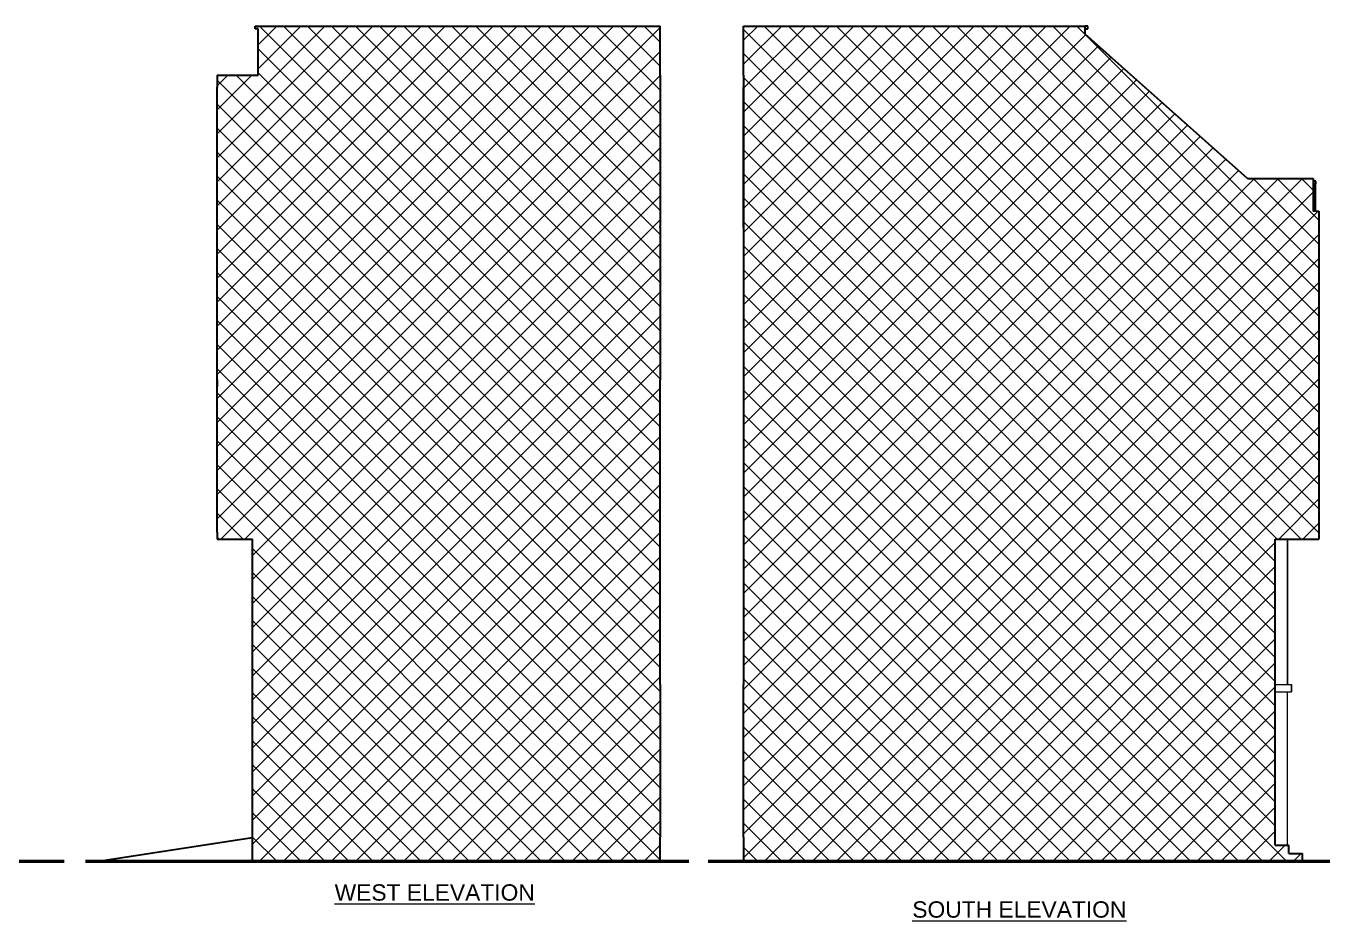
# Model space of a CAD drawing. Header units: inches. Extents: x 153221 to 157601, y -20468 to 0.
# Drawn here: x 154586 to 155503, y -20438 to -19809 of the extents above; entities that cross this region are included whole.
import ezdxf

# ---------------------------------------------------------------- set-up
doc = ezdxf.new("R2010")
doc.units = ezdxf.units.IN
doc.header["$MEASUREMENT"] = 0
for name, color, linetype, lineweight in [('ELE1 RA', 1, 'Continuous', 30), ('ELE2 RA', 130, 'Continuous', 20), ('HATCH RA', 8, 'Continuous', 5), ('TEXTLAYER', 7, 'Continuous', 18)]:
    doc.layers.add(name, color=color, linetype=linetype, lineweight=lineweight)
doc.styles.get("Standard").update_dxf_attribs({"font": 'arial.ttf'})

# ---------------------------------------------------------------- blocks, each defined once
blk = doc.blocks.new('TDG')
at = {"layer": 'ELE1 RA', "lineweight": 50}
blk.add_line((159231, -16093.96), (158774.95, -16093.96), dxfattribs=at)
blk = doc.blocks.new('DGDG')
at = {"layer": 'HATCH RA', "transparency": 33554687}
h = blk.add_hatch(dxfattribs=at)
h.set_pattern_fill('ANSI37', color=256, scale=100)
h.paths.add_polyline_path([(159783.93, -15627.96), (159783.93, -15520.96), (159783.93, -15515.96), (159783.93, -15479.96), (159488.3, -15479.96), (159488.3, -15515.96), (159458.3, -15515.96), (159458.3, -15524.96), (159458.3, -15839.96), (159458.3, -15856.96), (159484.3, -15856.96), (159484.3, -16093.96), (159783.93, -16093.96), (159783.93, -16075.96), (159783.93, -15963.96), (159783.93, -15851.96), (159783.93, -15739.96)])
at = {"layer": 'ELE1 RA'}
for p, q in [((159486.3, -15481.96), (159486.3, -15479.96)), ((159486.3, -15479.96), (159783.93, -15479.96)), ((159488.3, -15481.96), (159486.3, -15481.96)), ((159488.3, -15515.96), (159488.3, -15481.96)), ((159783.93, -15515.96), (159783.93, -15479.96)), ((159458.3, -15515.96), (159488.3, -15515.96)), ((159458.3, -15515.96), (159458.3, -15524.96)), ((159458.3, -15515.96), (159488.3, -15515.96)), ((159783.93, -15515.96), (159783.93, -15520.96)), ((159458.3, -15839.96), (159458.3, -15524.96)), ((159783.93, -15520.96), (159783.93, -15627.36)), ((159783.93, -15627.96), (159783.93, -15627.36)), ((159783.93, -15627.96), (159783.93, -15739.96)), ((159458.32, -15739.96), (159458.32, -15727.96)), ((159458.32, -15739.96), (159458.32, -15744.96)), ((159783.93, -15851.96), (159783.93, -15739.96)), ((159458.3, -15851.96), (159458.3, -15839.96)), ((159458.3, -15851.96), (159458.3, -15856.96)), ((159783.93, -15963.96), (159783.93, -15851.96)), ((159458.3, -15856.96), (159484.3, -15856.96)), ((159484.3, -16093.96), (159484.3, -15856.96)), ((159783.93, -15963.96), (159783.93, -16075.96)), ((159484.3, -16076.57), (159371.1, -16093.96)), ((159783.93, -16093.96), (159783.93, -16075.96))]:
    blk.add_line(p, q, dxfattribs=at)
at = {"layer": 'ELE1 RA', "lineweight": 50}
blk.add_line((159805.18, -16093.96), (159361.4, -16093.96), dxfattribs=at)
at = {"layer": 'TEXTLAYER', "ltscale": 5, "insert": (159419.98, -16110.73), "char_height": 12, "width": 394.9279, "attachment_point": 1, "rotation": 0.00567}
blk.add_mtext('\\pi124.66586;{\\LWEST ELEVATION}', dxfattribs=at)
blk = doc.blocks.new('GDG')
at = {"layer": 'HATCH RA', "transparency": 33554687}
h = blk.add_hatch(dxfattribs=at)
h.set_pattern_fill('ANSI37', color=256, scale=100)
h.paths.add_polyline_path([(157205.48, -15603.47), (157203.48, -15603.47), (157201.69, -15603.47), (157201.19, -15603.47), (157201.19, -15583.47), (157201.19, -15581.47), (157201.19, -15579.47), (157169.48, -15579.47), (157153.06, -15579.47), (157051.61, -15489.33), (157033.6, -15473.33), (157033.6, -15469.47), (157033.6, -15467.47), (156782.56, -15467.47), (156782.56, -15503.47), (156782.56, -15614.62), (156782.56, -15844.47), (156782.56, -15951.47), (156782.56, -16063.47), (156782.56, -16081.47), (157193.48, -16081.47), (157193.48, -16075.47), (157183.48, -16075.47), (157183.48, -16069.47), (157182.48, -16069.47), (157173.48, -16069.47), (157173.48, -16069.47), (157173.48, -16063.47), (157173.48, -15844.47), (157203.48, -15844.47), (157205.48, -15844.47)])
blk.add_line((157182.48, -16069.47), (157183.48, -16069.47))
at = {"layer": 'ELE1 RA'}
for p, q in [((156782.56, -15503.47), (156782.56, -15467.47)), ((156782.56, -15467.47), (157033.6, -15467.47)), ((157035.6, -15467.47), (157033.6, -15467.47)), ((157033.6, -15469.47), (157033.6, -15467.47)), ((157033.6, -15469.47), (157035.6, -15469.47)), ((157033.6, -15473.33), (157033.6, -15469.47)), ((157035.6, -15469.47), (157035.6, -15467.47)), ((157051.61, -15489.33), (157033.6, -15473.33)), ((157153.06, -15579.47), (157051.61, -15489.33)), ((156782.56, -15503.47), (156782.56, -15512.47)), ((156782.56, -15503.47), (156782.56, -15614.62)), ((156782.56, -15614.87), (156782.56, -15512.47)), ((157153.06, -15579.47), (157169.48, -15579.47)), ((157169.48, -15579.47), (157201.19, -15579.47)), ((157201.19, -15579.47), (157201.19, -15581.47)), ((157201.19, -15581.47), (157201.19, -15583.47)), ((157203.19, -15581.47), (157201.19, -15581.47)), ((157201.19, -15583.47), (157201.69, -15583.47)), ((157201.19, -15583.47), (157201.19, -15603.47)), ((157201.69, -15583.47), (157201.69, -15603.47)), ((157201.69, -15583.47), (157202.69, -15583.47)), ((157202.69, -15583.47), (157203.19, -15583.47)), ((157202.69, -15583.47), (157202.69, -15603.47)), ((157203.19, -15583.47), (157203.19, -15581.47)), ((157201.69, -15603.47), (157201.19, -15603.47)), ((157202.69, -15603.47), (157201.69, -15603.47)), ((157203.48, -15603.47), (157202.69, -15603.47)), ((157203.48, -15603.47), (157205.48, -15603.47)), ((157205.48, -15603.47), (157205.48, -15844.47)), ((156782.56, -15614.62), (156782.56, -15844.47)), ((156782.56, -15615.47), (156782.56, -15614.87)), ((156782.56, -15615.47), (156782.56, -15727.47)), ((156782.56, -15727.47), (156782.56, -15839.47)), ((156782.56, -15839.47), (156782.56, -15951.47)), ((157173.48, -15844.47), (157203.48, -15844.47)), ((157173.48, -16063.47), (157173.48, -15844.47)), ((157182.48, -15844.47), (157182.48, -15844.47)), ((157203.48, -15844.47), (157205.48, -15844.47)), ((157173.48, -15951.47), (157173.48, -15924.47)), ((156782.56, -16063.47), (156782.56, -15951.47)), ((156782.54, -16063.47), (156782.56, -16063.47)), ((156782.56, -16063.47), (156782.56, -16081.47)), ((157173.48, -16069.47), (157173.48, -16063.47)), ((157173.48, -16069.47), (157173.48, -16063.47)), ((157173.48, -16063.47), (157173.48, -16063.47)), ((157173.48, -16069.47), (157173.48, -16069.47)), ((157173.48, -16069.47), (157183.48, -16069.47)), ((157183.48, -16075.47), (157183.48, -16069.47)), ((157183.48, -16075.47), (157193.48, -16075.47)), ((157193.48, -16081.47), (157193.48, -16075.47)), ((157100.54, -16081.47), (157100.54, -16081.47))]:
    blk.add_line(p, q, dxfattribs=at)
at = {"layer": 'ELE1 RA', "lineweight": 50}
blk.add_line((157213.62, -16081.47), (156756.37, -16081.47), dxfattribs=at)
at = {"layer": 'ELE2 RA'}
for p, q in [((157182.48, -15951.47), (157182.48, -15844.47)), ((157182.48, -15844.47), (157182.48, -15951.47)), ((157173.48, -15951.47), (157182.48, -15951.47)), ((157182.48, -15951.47), (157185.48, -15951.47)), ((157182.48, -15951.47), (157182.48, -15951.47)), ((157185.48, -15951.47), (157185.48, -15956.82)), ((157185.48, -15956.82), (157185.48, -15951.47)), ((157185.48, -15951.47), (157185.48, -15951.47)), ((157173.48, -15956.82), (157185.48, -15956.82)), ((157182.48, -16069.47), (157182.48, -15956.82)), ((157185.48, -15956.82), (157185.48, -15956.82))]:
    blk.add_line(p, q, dxfattribs=at)
at = {"layer": 'TEXTLAYER', "ltscale": 5, "insert": (156786.75, -16110.73), "char_height": 12, "width": 394.9279, "attachment_point": 1, "rotation": 0.00567}
blk.add_mtext('\\pi119.81592;{\\LSOUTH ELEVATION}', dxfattribs=at)

msp = doc.modelspace()

# ---------------------------------------------------------------- block references
at = {"layer": 'HATCH RA', "xscale": 0.9568106312292479, "yscale": 0.9568106312292479, "zscale": 0.9568106312292479}
for name, p in [('TDG', (2258.92, -4997.45)), ('DGDG', (2149.1, -4997.45)), ('GDG', (5079.63, -5009.4))]:
    msp.add_blockref(name, p, dxfattribs=at)

doc.saveas('drawing.dxf')
